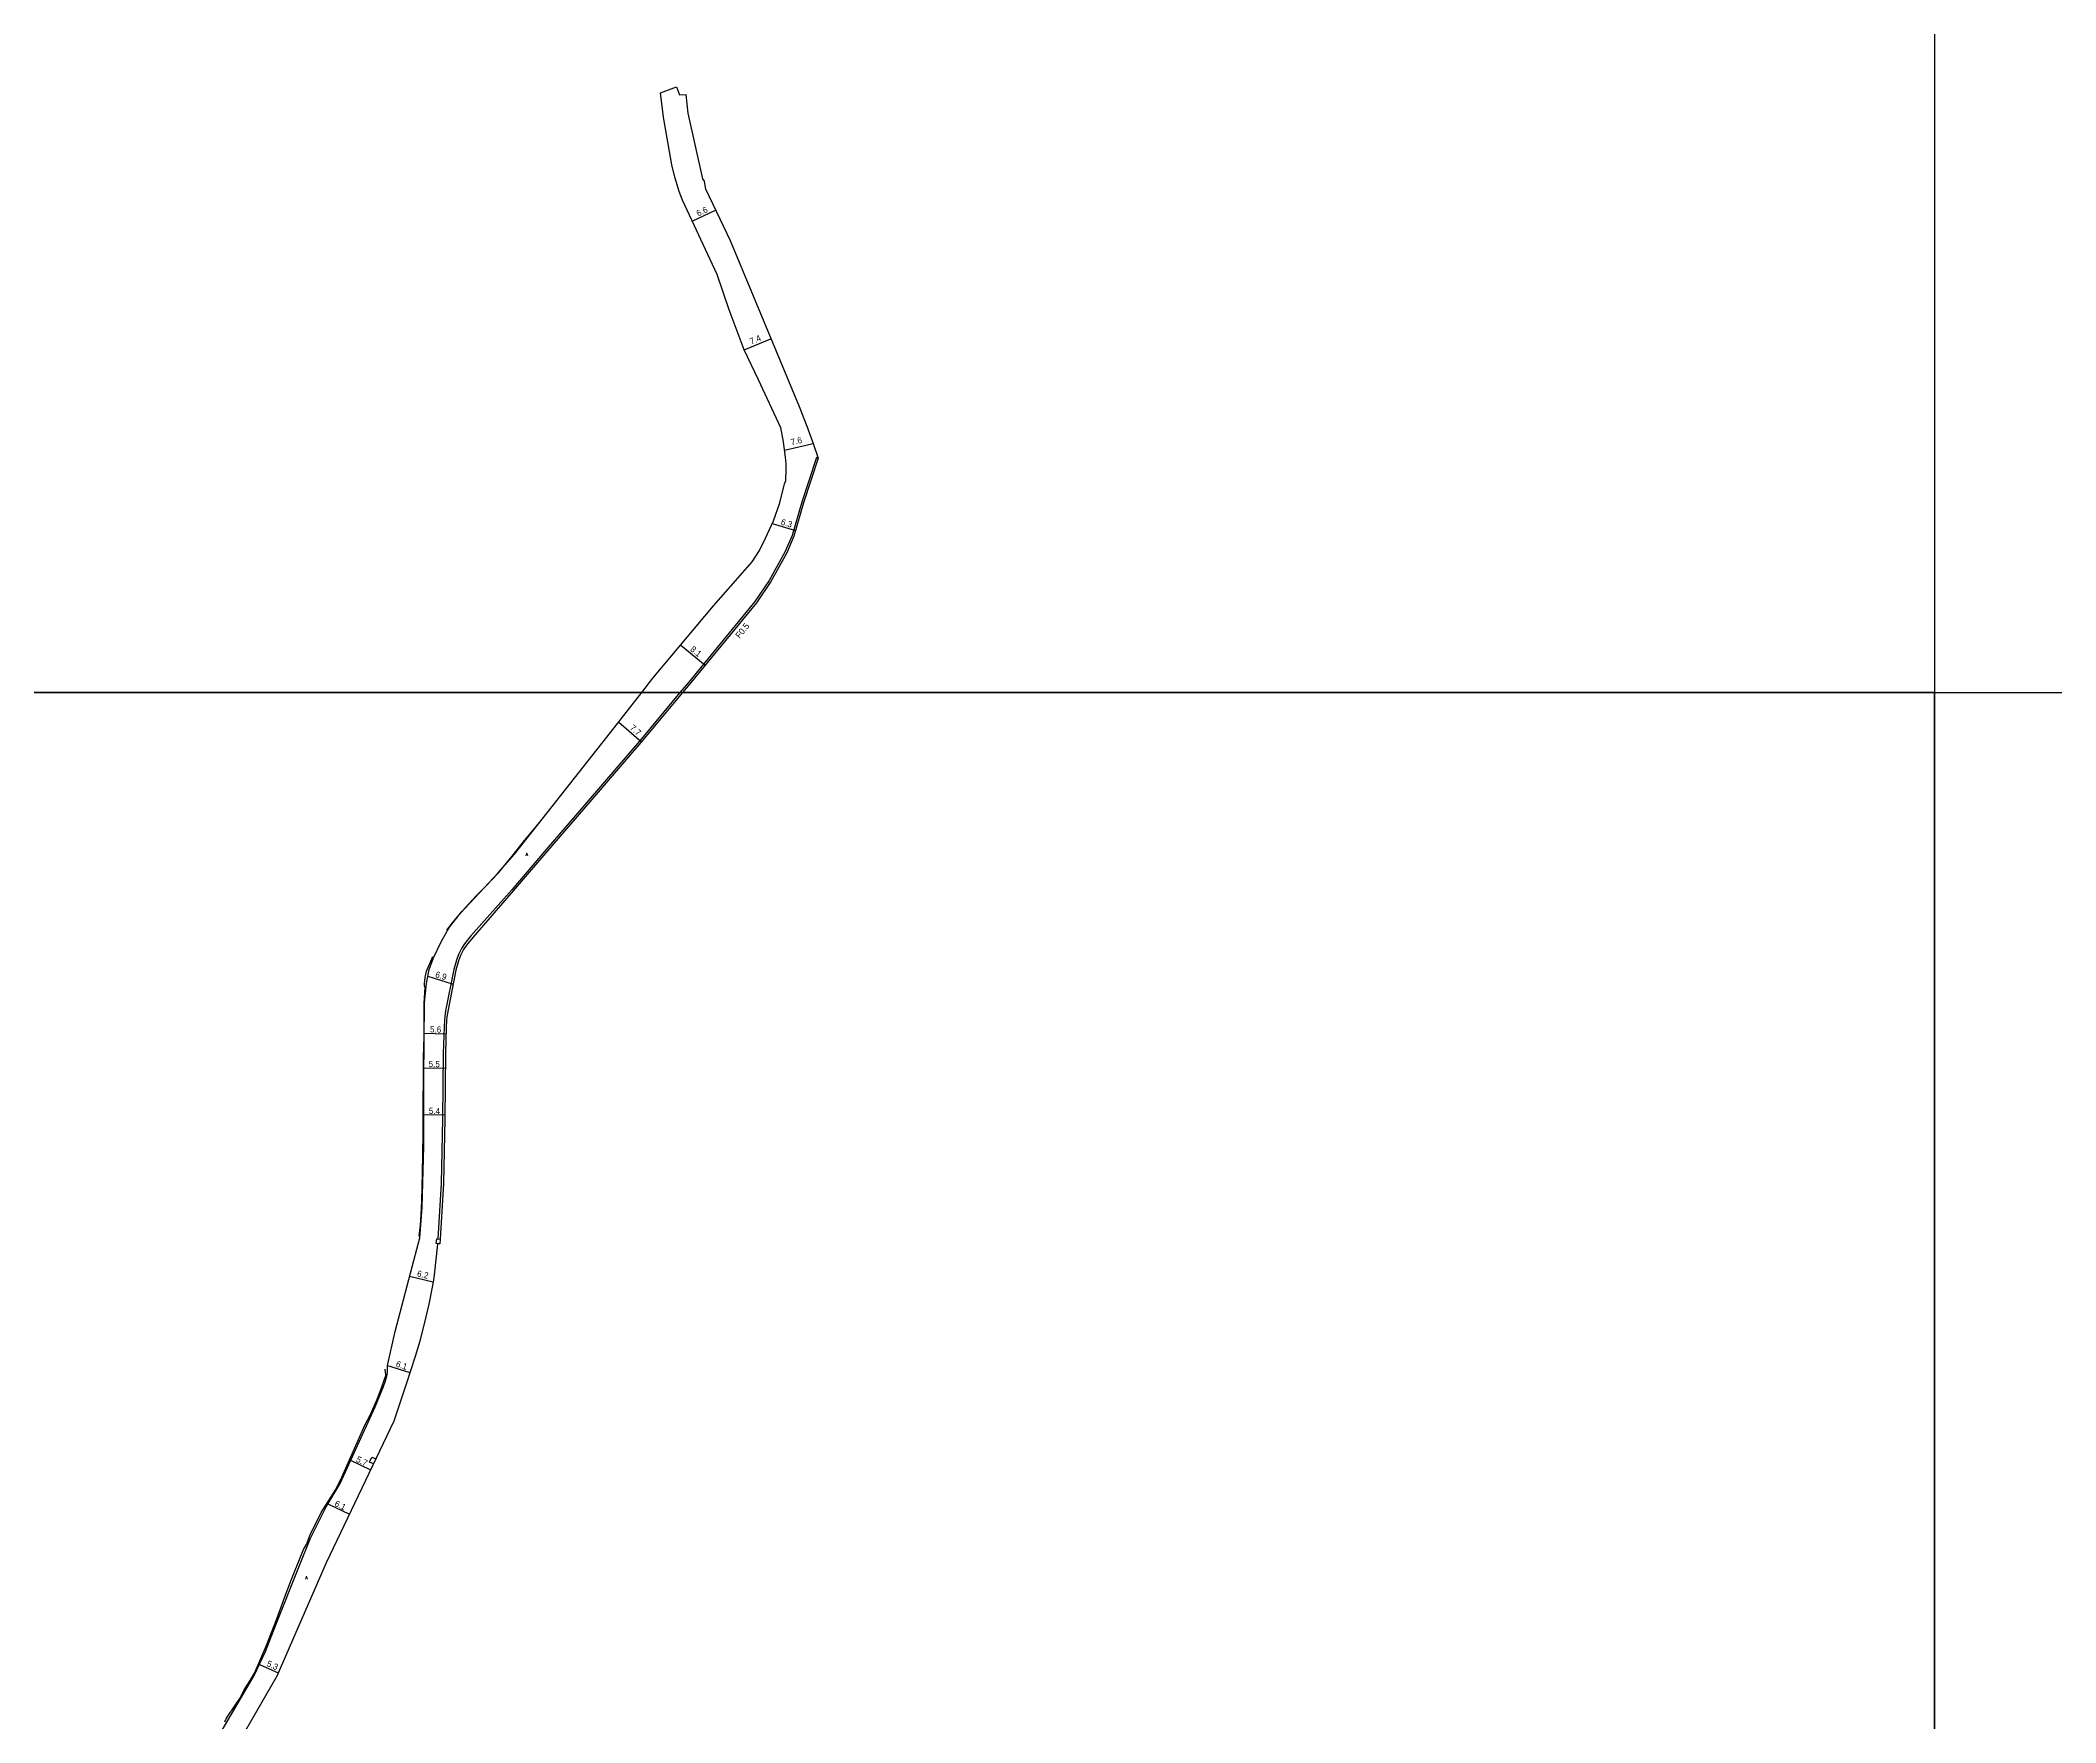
# Model space of a CAD drawing. Header units: metres. Extents: x -29600 to -28000, y -75000 to -73800.
# Drawn here: x -29288 to -28769, y -74665 to -74232 of the extents above; entities that cross this region are included whole.
import ezdxf

# ---------------------------------------------------------------- set-up
doc = ezdxf.new("R2010")
doc.units = ezdxf.units.M
doc.header["$LTSCALE"] = 2.5
for name, color, linetype in [('側溝・桝', 7, 'Continuous'), ('図郭', 7, 'Continuous'), ('幅員', 7, 'Continuous'), ('歩道・分離帯・安全施設', 7, 'Continuous'), ('舗装', 7, 'Continuous'), ('道路', 7, 'Continuous')]:
    doc.layers.add(name, color=color, linetype=linetype)
doc.styles.get("Standard").update_dxf_attribs({"font": ''})
doc.styles.add('YOKO_DECO', font='txt.shx', dxfattribs={"bigfont": 'extfont.shx'})
doc.styles.get('Standard').set_extended_font_data('@MS PGothic')

msp = doc.modelspace()

# ---------------------------------------------------------------- linework, layer by layer
at = {"layer": '側溝・桝'}
for points in [[(-29087.61, -74339.57), (-29088.08, -74339.42), (-29091.87, -74350.94), (-29094.36, -74359.51), (-29096.19, -74363.78), (-29100.24, -74371.12), (-29103.94, -74376.54), (-29121.07, -74397.38), (-29123.26, -74400)], [(-29123.26, -74400), (-29133.19, -74411.92), (-29146.86, -74427.85), (-29157.72, -74440.4), (-29166.56, -74450.76), (-29177.09, -74462.68), (-29178.72, -74464.75), (-29179.52, -74465.92), (-29180.3, -74467.45), (-29180.83, -74468.96), (-29181.52, -74471.32), (-29183.62, -74482), (-29183.84, -74483.41), (-29183.94, -74484.3), (-29184.03, -74486.16), (-29184.26, -74492.86), (-29184.42, -74509.79), (-29184.78, -74526.41), (-29185.61, -74540.74)]]:
    msp.add_lwpolyline(points, dxfattribs=at)
for points in [[(-29186.04, -74541.94), (-29185.93, -74540.71), (-29185.03, -74540.79), (-29185.14, -74542.02)], [(-29203.26, -74598.21), (-29202.65, -74596.92), (-29201.61, -74597.42), (-29202.22, -74598.7)]]:
    msp.add_lwpolyline(points, close=True, dxfattribs=at)
at = {"layer": '図郭'}
for points in [[(-29600, -73800), (-28800, -73800), (-28800, -74400), (-29600, -74400)], [(-29600, -74400), (-28800, -74400), (-28800, -75000), (-29600, -75000)], [(-28800, -74400), (-28000, -74400), (-28000, -75000), (-28800, -75000)]]:
    msp.add_lwpolyline(points, close=True, dxfattribs=at)
at = {"layer": '幅員'}
for points in [[(-29120.06, -74278.54), (-29114.1, -74275.68)], [(-29106.66, -74311.68), (-29099.81, -74308.83)], [(-29096.31, -74337.54), (-29088.93, -74335.78)], [(-29099.52, -74356.46), (-29093.48, -74358.22)], [(-29123.05, -74387.74), (-29116.76, -74392.91)], [(-29139.02, -74407.62), (-29133.16, -74412.64)], [(-29188.21, -74473.03), (-29181.68, -74475.08)], [(-29189.14, -74487.72), (-29183.51, -74487.91)], [(-29189.23, -74496.69), (-29183.72, -74496.74)], [(-29189.26, -74508.71), (-29183.84, -74508.76)], [(-29192.89, -74550.33), (-29186.82, -74551.78)], [(-29198.63, -74573.32), (-29192.83, -74575.18)], [(-29208.09, -74597.74), (-29202.94, -74600.2)], [(-29213.94, -74609), (-29208.4, -74611.64)], [(-29231.59, -74650.36), (-29226.73, -74652.48)]]:
    msp.add_lwpolyline(points, dxfattribs=at)
at = {"layer": '歩道・分離帯・安全施設'}
for points in [[(-29183.32, -74461.16), (-29181.84, -74459.33), (-29179.39, -74456.27), (-29175.8, -74452.42), (-29173.34, -74449.97), (-29170.03, -74446.4), (-29166.44, -74442.11), (-29163.27, -74438.12), (-29159.4, -74433.42)], [(-29190.42, -74540.03), (-29190.13, -74537.15), (-29189.89, -74534.45), (-29189.71, -74530.96), (-29189.65, -74527.35), (-29189.6, -74523.78), (-29189.5, -74518.66), (-29189.42, -74513.75), (-29189.44, -74509.93), (-29189.37, -74504.03), (-29189.35, -74500.94), (-29189.29, -74494.05), (-29189.12, -74488.5), (-29189.12, -74480), (-29188.88, -74475.99), (-29189.03, -74475.63), (-29189.1, -74474.9), (-29188.89, -74473.41), (-29188.54, -74471.72), (-29186.96, -74468)], [(-29240.47, -74665.1), (-29240.1, -74664.23), (-29237.73, -74660.77), (-29236.68, -74659.09), (-29235.52, -74656.88), (-29233.95, -74654.5), (-29232.9, -74652.58), (-29231.21, -74648.82), (-29229.86, -74645.64), (-29227.13, -74638.64), (-29225.04, -74632.91), (-29223.41, -74628.68), (-29220.55, -74621.59), (-29220.2, -74620.71), (-29219.48, -74619.41), (-29218.5, -74616.93), (-29215.71, -74611.17), (-29211.91, -74605.29), (-29210.35, -74602.08), (-29204.41, -74588.69), (-29203.02, -74585.99), (-29201.46, -74582.43), (-29200.53, -74580.07), (-29199.04, -74575.88), (-29198.99, -74575.71), (-29199.17, -74574.28)]]:
    msp.add_lwpolyline(points, dxfattribs=at)
at = {"layer": '道路'}
for points in [[(-29128.26, -74245.51), (-29124.15, -74243.95)], [(-29125.35, -74264.01), (-29127.51, -74251.79), (-29128.26, -74245.51)], [(-29133.09, -74400), (-29130.21, -74396.31), (-29114.59, -74377.61), (-29106.44, -74368.4), (-29104.63, -74366.26), (-29102.78, -74363.37), (-29101.22, -74360.2), (-29099.18, -74355.72), (-29097.48, -74351.06), (-29096.28, -74346.21), (-29095.96, -74345.32), (-29095.87, -74342.55), (-29095.89, -74341.03), (-29096.07, -74339.32), (-29096.51, -74336.1), (-29096.65, -74334.85), (-29097.26, -74331.78), (-29102.97, -74319.43), (-29106.66, -74311.68), (-29110.6, -74301.37), (-29113.64, -74292.3), (-29122.57, -74273.16), (-29123.47, -74270.94), (-29124.57, -74267.24), (-29125.35, -74264.01)], [(-29116.62, -74270.42), (-29110.32, -74283.56), (-29092.55, -74326.28), (-29090.54, -74331.37), (-29088.93, -74335.78), (-29087.61, -74339.57), (-29091.4, -74351.09), (-29093.9, -74359.68), (-29095.75, -74363.99), (-29099.82, -74371.38), (-29103.54, -74376.83), (-29120.7, -74397.69), (-29122.62, -74400)], [(-29242.68, -74669.73), (-29235.59, -74657.75), (-29232.93, -74653.21), (-29230.02, -74647.02), (-29227.36, -74640.12), (-29221.43, -74625.27), (-29218.46, -74617.85), (-29214.37, -74609.74), (-29210.8, -74603.71), (-29201.81, -74583.96), (-29199.63, -74578.73), (-29199.13, -74577.3), (-29198.8, -74576.12), (-29198.63, -74575.21), (-29198.63, -74573.32), (-29196.61, -74564.59), (-29191.83, -74546.26), (-29190.26, -74540.49), (-29189.63, -74532.61), (-29189.26, -74516.81), (-29189.26, -74499.39), (-29189.06, -74479.92), (-29188.57, -74474.97), (-29187.9, -74471.28), (-29186.78, -74468.28), (-29184.81, -74464.22), (-29183.13, -74461.31), (-29182.63, -74460.45), (-29179.78, -74456.81), (-29170.05, -74446.46), (-29165.89, -74441.61), (-29159.73, -74433.77), (-29141.11, -74410.3), (-29133.09, -74400)], [(-29122.62, -74400), (-29132.82, -74412.24), (-29146.48, -74428.17), (-29157.34, -74440.72), (-29166.19, -74451.08), (-29176.64, -74463.05), (-29178.26, -74465.09), (-29179.03, -74466.21), (-29179.77, -74467.68), (-29180.29, -74469.13), (-29180.97, -74471.46), (-29183.05, -74482.1), (-29183.27, -74483.49), (-29183.37, -74484.34), (-29183.45, -74486.18), (-29183.69, -74492.87), (-29183.85, -74509.8), (-29184.21, -74526.44), (-29185.03, -74540.79), (-29185.14, -74542.02), (-29185.71, -74541.97), (-29185.79, -74542.85), (-29186.47, -74549.24), (-29186.75, -74551.38), (-29187.05, -74553.12), (-29187.99, -74557.51), (-29188.7, -74560.83), (-29190.31, -74567.09), (-29191.5, -74571.05), (-29193.71, -74577.93), (-29196.98, -74587.71), (-29214.39, -74624.19), (-29227.13, -74653.38), (-29241.94, -74679.16)]]:
    msp.add_lwpolyline(points, dxfattribs=at)
at = {"layer": '道路', "flags": 128}
for points in [[(-29124.15, -74243.95), (-29123.36, -74246.01), (-29121.67, -74245.89)], [(-29117.37, -74267.6), (-29121.09, -74250.71), (-29121.67, -74245.89)], [(-29116.62, -74270.42), (-29116.94, -74268.26), (-29117.37, -74267.6)]]:
    msp.add_lwpolyline(points, dxfattribs=at)

# ---------------------------------------------------------------- texts
at = {"layer": '側溝・桝'}
msp.add_text('F0.5', height=1.6, rotation=51, dxfattribs=at).set_placement((-29107.88, -74386.15))
at = {"layer": '幅員'}
for s, rotation, p in [('6.6', 26, (-29118.53, -74277.39)), ('7.4', 23, (-29104.87, -74310.35)), ('7.6', 13, (-29094.5, -74336.3)), ('6.3', 344, (-29097.37, -74356.71)), ('8.1', 321, (-29120.77, -74389.09)), ('7.7', 319, (-29136.29, -74409.31)), ('6.9', 343, (-29186.42, -74473.27)), ('5.6', 358, (-29187.67, -74487.51)), ('5.5', 359, (-29188.03, -74496.46)), ('5.4', 359, (-29187.96, -74508.52)), ('6.2', 347, (-29191.1, -74550.36)), ('6.1', 342, (-29196.58, -74573.61)), ('5.7', 334, (-29206.85, -74598.05)), ('6.1', 334, (-29212.42, -74609.45)), ('5.3', 336, (-29229.89, -74650.71))]:
    msp.add_text(s, height=1.6, rotation=rotation, dxfattribs=at).set_placement(p)
at = {"layer": '舗装', "style": 'YOKO_DECO'}
for p in [(-29163, -74442, 947.77), (-29219.75, -74628.34, 945.81)]:
    msp.add_text('A', height=0.75, dxfattribs=at).set_placement(p)

doc.saveas('drawing.dxf')
